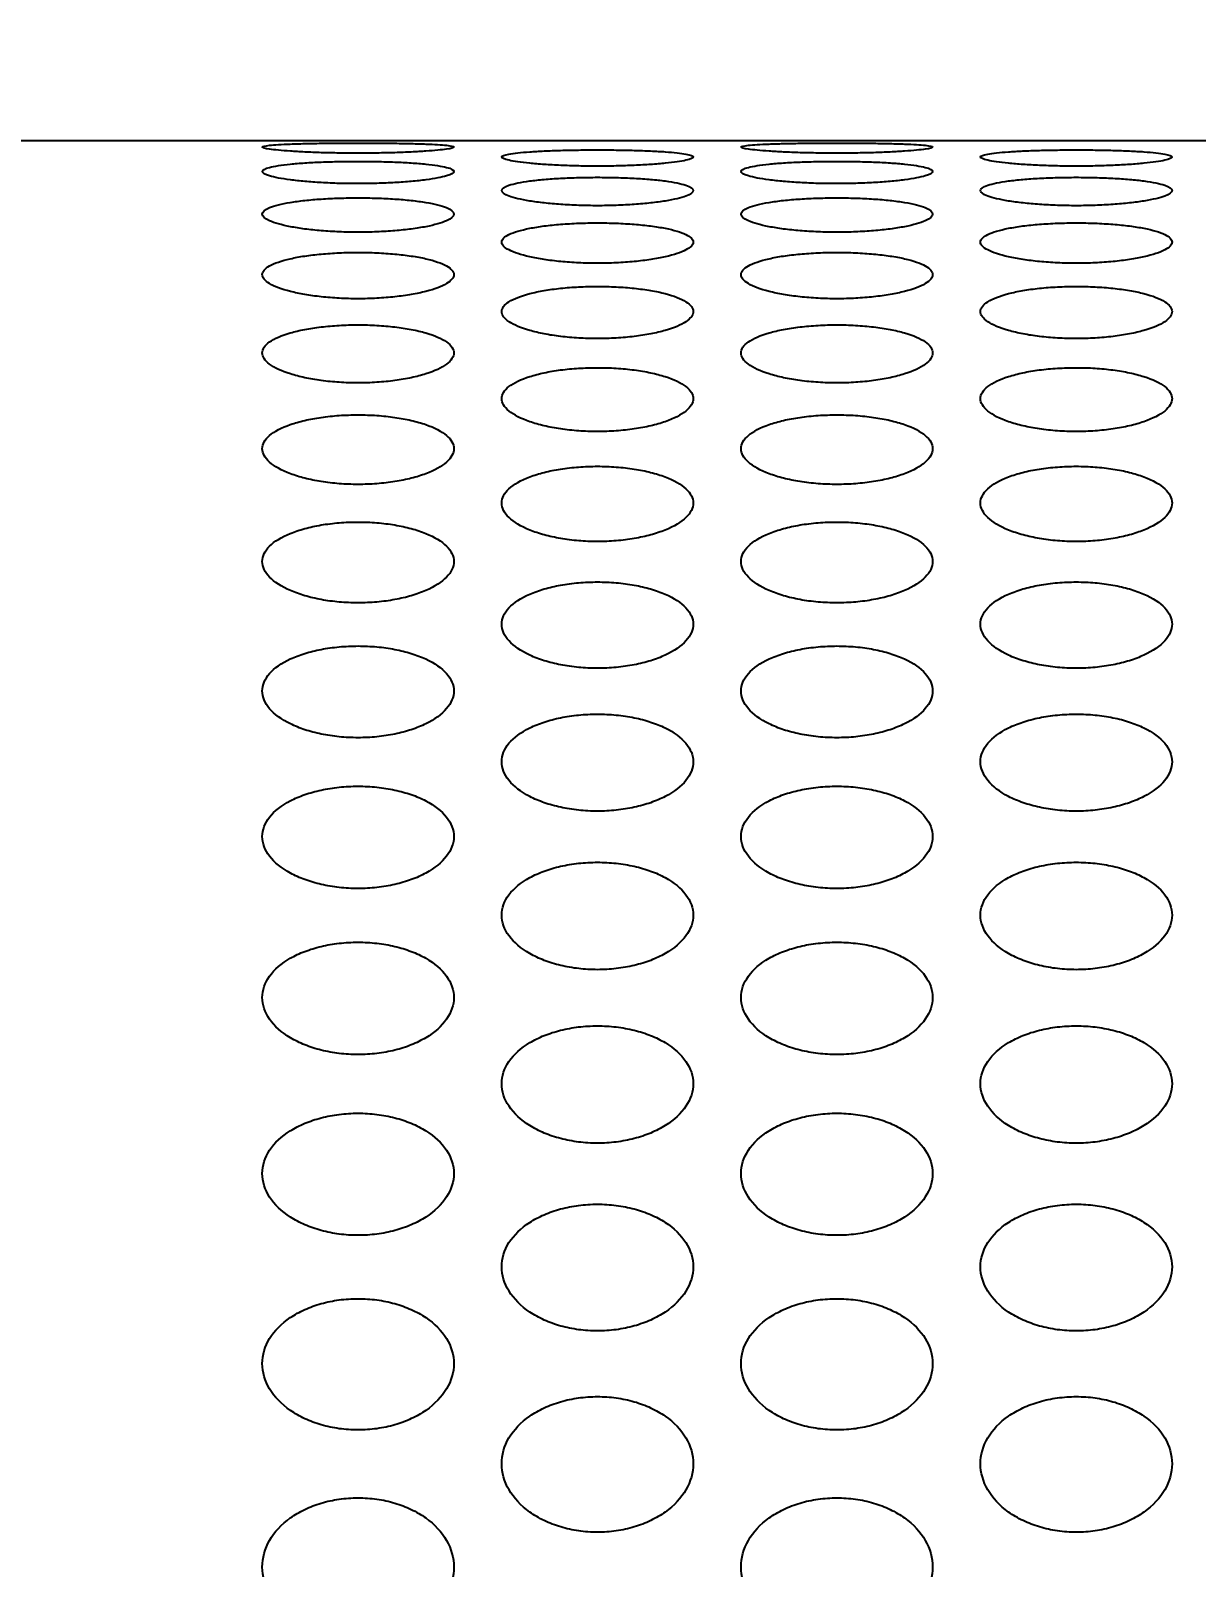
# Model space of a CAD drawing. Header units: millimetres. Extents: x 324 to 7054, y -67 to 2159.
# Drawn here: x 1486.4 to 1535, y 1643.4 to 1707.6 of the extents above; entities that cross this region are included whole.
import ezdxf

# ---------------------------------------------------------------- set-up
doc = ezdxf.new("R2010")
doc.units = ezdxf.units.MM
doc.header["$LTSCALE"] = 153.67
doc.header["$PDMODE"] = 3
doc.header["$PDSIZE"] = 8
doc.layers.get('0').update_dxf_attribs({"linetype": 'CONTINUOUS'})
doc.layers.get('Defpoints').update_dxf_attribs({"linetype": 'CONTINUOUS'})
doc.layers.add('02___PRT_ALL_AXES', color=7, linetype='CONTINUOUS')
doc.styles.get("Standard").update_dxf_attribs({"font": 'times.ttf'})
doc.dimstyles.new('DIMSTYLE_1', dxfattribs={"dimtxt": 17.5, "dimasz": 17.5, "dimexe": 1.5, "dimexo": 1, "dimgap": 0.875, "dimtad": 1, "dimdsep": 46, "dimtxsty": 'Standard', "dimblk": '_FILLED', "dimblk1": '_FILLED', "dimblk2": '_FILLED', "dimcen": 0.09, "dimazin": 2, "dimtp": 0.01, "dimtm": 0.01, "dimtfac": 1, "dimtofl": 0, "dimtmove": 0, "dimatfit": 3, "dimldrblk": '_FILLED', "dimfxl": 1, "dimtolj": 1, "dimarcsym": 0})

# ---------------------------------------------------------------- blocks, each defined once
blk = doc.blocks.new('_FILLED')
at = {"color": 0, "linetype": 'ByBlock'}
blk.add_solid([(0, 0), (-1, 0.2143), (-1, -0.2143)], dxfattribs=at)
blk = doc.blocks.new('*D120')
at = {"color": 0, "linetype": 'Continuous', "lineweight": -2}
for p, q in [((1369.035, 1676.977), (1369.035, 1766.5)), ((2043.035, 1646.977), (2043.035, 1766.5)), ((1386.535, 1765), (2025.535, 1765))]:
    blk.add_line(p, q, dxfattribs=at)
at = {"layer": 'Defpoints', "color": 0}
for p in [(2043.035, 1765), (1369.035, 1675.977), (2043.035, 1645.977)]:
    blk.add_point(p, dxfattribs=at)
at = {"color": 0, "linetype": 'ByBlock', "lineweight": -2, "xscale": 17.5, "yscale": 17.5, "zscale": 17.5, "rotation": 180}
blk.add_blockref('_FILLED', (1369.035, 1765), dxfattribs=at)
at = {"color": 0, "linetype": 'ByBlock', "lineweight": -2, "xscale": 17.5, "yscale": 17.5, "zscale": 17.5}
blk.add_blockref('_FILLED', (2043.035, 1765), dxfattribs=at)
at = {"color": 0, "insert": (1725, 1789.208), "char_height": 17.5, "attachment_point": 2, "line_spacing_factor": 0.9}
blk.add_mtext('\\A1;\\A1;675', dxfattribs=at)

msp = doc.modelspace()

# ---------------------------------------------------------------- linework, layer by layer
at = {"linetype": 'Continuous'}
msp.add_line((2024.76484, 1702.97699), (1484.30467, 1702.97699), dxfattribs=at)
at = {"layer": '02___PRT_ALL_AXES', "linetype": 'Continuous'}
for points in [[(1500.03476, 1702.45674), (1499.76893, 1702.45676), (1499.24531, 1702.46063), (1498.48961, 1702.47761), (1497.79947, 1702.50423), (1496.98616, 1702.55067), (1496.24385, 1702.62335), (1495.9302, 1702.71388), (1496.24394, 1702.79035), (1496.98437, 1702.83531), (1497.79615, 1702.85958), (1498.48659, 1702.87222), (1499.24381, 1702.87974), (1499.76846, 1702.88139), (1500.03476, 1702.8814)], [(1500.03476, 1702.8814), (1500.30058, 1702.88139), (1500.8242, 1702.87975), (1501.5799, 1702.87226), (1502.27004, 1702.85966), (1503.08335, 1702.8354), (1503.82566, 1702.79042), (1504.13932, 1702.71372), (1503.82557, 1702.62342), (1503.08514, 1702.55082), (1502.27336, 1702.50439), (1501.58292, 1702.47769), (1500.8257, 1702.46064), (1500.30105, 1702.45676), (1500.03476, 1702.45674)], [(1510.03476, 1701.91575), (1509.76893, 1701.91578), (1509.24531, 1701.92129), (1508.48961, 1701.9456), (1507.79947, 1701.98394), (1506.98616, 1702.05153), (1506.24385, 1702.15941), (1505.9302, 1702.3), (1506.24394, 1702.42642), (1506.98437, 1702.5066), (1507.79615, 1702.55206), (1508.48659, 1702.5765), (1509.24381, 1702.59139), (1509.76846, 1702.5947), (1510.03476, 1702.59472)], [(1510.03476, 1702.59472), (1510.30058, 1702.5947), (1510.8242, 1702.5914), (1511.5799, 1702.57657), (1512.27004, 1702.55221), (1513.08335, 1702.50676), (1513.82566, 1702.42652), (1514.13932, 1702.29974), (1513.82557, 1702.15951), (1513.08514, 1702.05175), (1512.27336, 1701.98417), (1511.58292, 1701.94572), (1510.8257, 1701.92131), (1510.30105, 1701.91578), (1510.03476, 1701.91575)], [(1520.03476, 1702.45674), (1519.76893, 1702.45676), (1519.24531, 1702.46063), (1518.48961, 1702.47761), (1517.79947, 1702.50423), (1516.98616, 1702.55067), (1516.24385, 1702.62335), (1515.9302, 1702.71388), (1516.24394, 1702.79035), (1516.98437, 1702.83531), (1517.79615, 1702.85958), (1518.48659, 1702.87222), (1519.24381, 1702.87974), (1519.76846, 1702.88139), (1520.03476, 1702.8814)], [(1520.03476, 1702.8814), (1520.30058, 1702.88139), (1520.8242, 1702.87975), (1521.5799, 1702.87226), (1522.27004, 1702.85966), (1523.08335, 1702.8354), (1523.82566, 1702.79042), (1524.13932, 1702.71372), (1523.82557, 1702.62342), (1523.08514, 1702.55082), (1522.27336, 1702.50439), (1521.58292, 1702.47769), (1520.8257, 1702.46064), (1520.30105, 1702.45676), (1520.03476, 1702.45674)], [(1530.03476, 1701.91575), (1529.76893, 1701.91578), (1529.24531, 1701.92129), (1528.48961, 1701.9456), (1527.79947, 1701.98394), (1526.98616, 1702.05153), (1526.24385, 1702.15941), (1525.9302, 1702.3), (1526.24394, 1702.42642), (1526.98437, 1702.5066), (1527.79615, 1702.55206), (1528.48659, 1702.5765), (1529.24381, 1702.59139), (1529.76846, 1702.5947), (1530.03476, 1702.59472)], [(1530.03476, 1702.59472), (1530.30058, 1702.5947), (1530.8242, 1702.5914), (1531.5799, 1702.57657), (1532.27004, 1702.55221), (1533.08335, 1702.50676), (1533.82566, 1702.42652), (1534.13932, 1702.29974), (1533.82557, 1702.15951), (1533.08514, 1702.05175), (1532.27336, 1701.98417), (1531.58292, 1701.94572), (1530.8257, 1701.92131), (1530.30105, 1701.91578), (1530.03476, 1701.91575)], [(1500.03476, 1701.18463), (1499.76893, 1701.18468), (1499.24531, 1701.19183), (1498.48961, 1701.22343), (1497.79947, 1701.27346), (1496.98616, 1701.36213), (1496.24385, 1701.5051), (1495.9302, 1701.6956), (1496.24394, 1701.87185), (1496.98437, 1701.98718), (1497.79615, 1702.05379), (1498.48659, 1702.08999), (1499.24381, 1702.11224), (1499.76846, 1702.1172), (1500.03476, 1702.11723)], [(1500.03476, 1702.11723), (1500.30058, 1702.1172), (1500.8242, 1702.11226), (1501.5799, 1702.0901), (1502.27004, 1702.05401), (1503.08335, 1701.98741), (1503.82566, 1701.87199), (1504.13932, 1701.69525), (1503.82557, 1701.50524), (1503.08514, 1701.36242), (1502.27336, 1701.27376), (1501.58292, 1701.22359), (1500.8257, 1701.19186), (1500.30105, 1701.18468), (1500.03476, 1701.18463)], [(1520.03476, 1701.18463), (1519.76893, 1701.18468), (1519.24531, 1701.19183), (1518.48961, 1701.22343), (1517.79947, 1701.27346), (1516.98616, 1701.36213), (1516.24385, 1701.5051), (1515.9302, 1701.6956), (1516.24394, 1701.87185), (1516.98437, 1701.98718), (1517.79615, 1702.05379), (1518.48659, 1702.08999), (1519.24381, 1702.11224), (1519.76846, 1702.1172), (1520.03476, 1702.11723)], [(1520.03476, 1702.11723), (1520.30058, 1702.1172), (1520.8242, 1702.11226), (1521.5799, 1702.0901), (1522.27004, 1702.05401), (1523.08335, 1701.98741), (1523.82566, 1701.87199), (1524.13932, 1701.69525), (1523.82557, 1701.50524), (1523.08514, 1701.36242), (1522.27336, 1701.27376), (1521.58292, 1701.22359), (1520.8257, 1701.19186), (1520.30105, 1701.18468), (1520.03476, 1701.18463)], [(1510.03476, 1700.26413), (1509.76893, 1700.26419), (1509.24531, 1700.27297), (1508.48961, 1700.31183), (1507.79947, 1700.3735), (1506.98616, 1700.48316), (1506.24385, 1700.66108), (1505.9302, 1700.90131), (1506.24394, 1701.1272), (1506.98437, 1701.27756), (1507.79615, 1701.36526), (1508.48659, 1701.41319), (1509.24381, 1701.44277), (1509.76846, 1701.44938), (1510.03476, 1701.44942)], [(1510.03476, 1701.44942), (1510.30058, 1701.44938), (1510.8242, 1701.44279), (1511.5799, 1701.41334), (1512.27004, 1701.36555), (1513.08335, 1701.27786), (1513.82566, 1701.12738), (1514.13932, 1700.90086), (1513.82557, 1700.66126), (1513.08514, 1700.48353), (1512.27336, 1700.37387), (1511.58292, 1700.31202), (1510.8257, 1700.273), (1510.30105, 1700.26419), (1510.03476, 1700.26413)], [(1530.03476, 1700.26413), (1529.76893, 1700.26419), (1529.24531, 1700.27297), (1528.48961, 1700.31183), (1527.79947, 1700.3735), (1526.98616, 1700.48316), (1526.24385, 1700.66108), (1525.9302, 1700.90131), (1526.24394, 1701.1272), (1526.98437, 1701.27756), (1527.79615, 1701.36526), (1528.48659, 1701.41319), (1529.24381, 1701.44277), (1529.76846, 1701.44938), (1530.03476, 1701.44942)], [(1530.03476, 1701.44942), (1530.30058, 1701.44938), (1530.8242, 1701.44279), (1531.5799, 1701.41334), (1532.27004, 1701.36555), (1533.08335, 1701.27786), (1533.82566, 1701.12738), (1534.13932, 1700.90086), (1533.82557, 1700.66126), (1533.08514, 1700.48353), (1532.27336, 1700.37387), (1531.58292, 1700.31202), (1530.8257, 1700.273), (1530.30105, 1700.26419), (1530.03476, 1700.26413)], [(1500.03476, 1699.15515), (1499.76893, 1699.15522), (1499.24531, 1699.16563), (1498.48961, 1699.21171), (1497.79947, 1699.28496), (1496.98616, 1699.4155), (1496.24385, 1699.62819), (1495.9302, 1699.9179), (1496.24394, 1700.19322), (1496.98437, 1700.37846), (1497.79615, 1700.48715), (1498.48659, 1700.54677), (1499.24381, 1700.58365), (1499.76846, 1700.5919), (1500.03476, 1700.59195)], [(1500.03476, 1700.59195), (1500.30058, 1700.5919), (1500.8242, 1700.58368), (1501.5799, 1700.54695), (1502.27004, 1700.48751), (1503.08335, 1700.37883), (1503.82566, 1700.19344), (1504.13932, 1699.91736), (1503.82557, 1699.62841), (1503.08514, 1699.41594), (1502.27336, 1699.2854), (1501.58292, 1699.21194), (1500.8257, 1699.16567), (1500.30105, 1699.15522), (1500.03476, 1699.15515)], [(1520.03476, 1699.15515), (1519.76893, 1699.15522), (1519.24531, 1699.16563), (1518.48961, 1699.21171), (1517.79947, 1699.28496), (1516.98616, 1699.4155), (1516.24385, 1699.62819), (1515.9302, 1699.9179), (1516.24394, 1700.19322), (1516.98437, 1700.37846), (1517.79615, 1700.48715), (1518.48659, 1700.54677), (1519.24381, 1700.58365), (1519.76846, 1700.5919), (1520.03476, 1700.59195)], [(1520.03476, 1700.59195), (1520.30058, 1700.5919), (1520.8242, 1700.58368), (1521.5799, 1700.54695), (1522.27004, 1700.48751), (1523.08335, 1700.37883), (1523.82566, 1700.19344), (1524.13932, 1699.91736), (1523.82557, 1699.62841), (1523.08514, 1699.41594), (1522.27336, 1699.2854), (1521.58292, 1699.21194), (1520.8257, 1699.16567), (1520.30105, 1699.15522), (1520.03476, 1699.15515)], [(1510.03476, 1697.85882), (1509.76893, 1697.8589), (1509.24531, 1697.87092), (1508.48961, 1697.92418), (1507.79947, 1698.00893), (1506.98616, 1698.16022), (1506.24385, 1698.40747), (1505.9302, 1698.74637), (1506.24394, 1699.07084), (1506.98437, 1699.29078), (1507.79615, 1699.42035), (1508.48659, 1699.49159), (1509.24381, 1699.53574), (1509.76846, 1699.54562), (1510.03476, 1699.54569)], [(1510.03476, 1699.54569), (1510.30058, 1699.54562), (1510.8242, 1699.53578), (1511.5799, 1699.49181), (1512.27004, 1699.42078), (1513.08335, 1699.29122), (1513.82566, 1699.0711), (1514.13932, 1698.74574), (1513.82557, 1698.40773), (1513.08514, 1698.16073), (1512.27336, 1698.00945), (1511.58292, 1697.92445), (1510.8257, 1697.87096), (1510.30105, 1697.8589), (1510.03476, 1697.85882)], [(1530.03476, 1697.85882), (1529.76893, 1697.8589), (1529.24531, 1697.87092), (1528.48961, 1697.92418), (1527.79947, 1698.00893), (1526.98616, 1698.16022), (1526.24385, 1698.40747), (1525.9302, 1698.74637), (1526.24394, 1699.07084), (1526.98437, 1699.29078), (1527.79615, 1699.42035), (1528.48659, 1699.49159), (1529.24381, 1699.53574), (1529.76846, 1699.54562), (1530.03476, 1699.54569)], [(1530.03476, 1699.54569), (1530.30058, 1699.54562), (1530.8242, 1699.53578), (1531.5799, 1699.49181), (1532.27004, 1699.42078), (1533.08335, 1699.29122), (1533.82566, 1699.0711), (1534.13932, 1698.74574), (1533.82557, 1698.40773), (1533.08514, 1698.16073), (1532.27336, 1698.00945), (1531.58292, 1697.92445), (1530.8257, 1697.87096), (1530.30105, 1697.8589), (1530.03476, 1697.85882)], [(1500.03476, 1696.37642), (1499.76893, 1696.37651), (1499.24531, 1696.39014), (1498.48961, 1696.45052), (1497.79947, 1696.54669), (1496.98616, 1696.71858), (1496.24385, 1697.00013), (1495.9302, 1697.38789), (1496.24394, 1697.76118), (1496.98437, 1698.01559), (1497.79615, 1698.16592), (1498.48659, 1698.24872), (1499.24381, 1698.30009), (1499.76846, 1698.3116), (1500.03476, 1698.31167)], [(1500.03476, 1698.31167), (1500.30058, 1698.31159), (1500.8242, 1698.30013), (1501.5799, 1698.24897), (1502.27004, 1698.16643), (1503.08335, 1698.01611), (1503.82566, 1697.76148), (1504.13932, 1697.38717), (1503.82557, 1697.00043), (1503.08514, 1696.71915), (1502.27336, 1696.54727), (1501.58292, 1696.45082), (1500.8257, 1696.39019), (1500.30105, 1696.37651), (1500.03476, 1696.37642)], [(1520.03476, 1696.37642), (1519.76893, 1696.37651), (1519.24531, 1696.39014), (1518.48961, 1696.45052), (1517.79947, 1696.54669), (1516.98616, 1696.71858), (1516.24385, 1697.00013), (1515.9302, 1697.38789), (1516.24394, 1697.76118), (1516.98437, 1698.01559), (1517.79615, 1698.16592), (1518.48659, 1698.24872), (1519.24381, 1698.30009), (1519.76846, 1698.3116), (1520.03476, 1698.31167)], [(1520.03476, 1698.31167), (1520.30058, 1698.31159), (1520.8242, 1698.30013), (1521.5799, 1698.24897), (1522.27004, 1698.16643), (1523.08335, 1698.01611), (1523.82566, 1697.76148), (1524.13932, 1697.38717), (1523.82557, 1697.00043), (1523.08514, 1696.71915), (1522.27336, 1696.54727), (1521.58292, 1696.45082), (1520.8257, 1696.39019), (1520.30105, 1696.37651), (1520.03476, 1696.37642)], [(1510.03476, 1694.70944), (1509.76893, 1694.70955), (1509.24531, 1694.72476), (1508.48961, 1694.79221), (1507.79947, 1694.8997), (1506.98616, 1695.09202), (1506.24385, 1695.4076), (1505.9302, 1695.84382), (1506.24394, 1696.26556), (1506.98437, 1696.55419), (1507.79615, 1696.72513), (1508.48659, 1696.81939), (1509.24381, 1696.87793), (1509.76846, 1696.89105), (1510.03476, 1696.89114)], [(1510.03476, 1696.89114), (1510.30058, 1696.89105), (1510.8242, 1696.87798), (1511.5799, 1696.81968), (1512.27004, 1696.7257), (1513.08335, 1696.55477), (1513.82566, 1696.26589), (1514.13932, 1695.84301), (1513.82557, 1695.40793), (1513.08514, 1695.09266), (1512.27336, 1694.90035), (1511.58292, 1694.79254), (1510.8257, 1694.72481), (1510.30105, 1694.70954), (1510.03476, 1694.70944)], [(1530.03476, 1694.70944), (1529.76893, 1694.70955), (1529.24531, 1694.72476), (1528.48961, 1694.79221), (1527.79947, 1694.8997), (1526.98616, 1695.09202), (1526.24385, 1695.4076), (1525.9302, 1695.84382), (1526.24394, 1696.26556), (1526.98437, 1696.55419), (1527.79615, 1696.72513), (1528.48659, 1696.81939), (1529.24381, 1696.87793), (1529.76846, 1696.89105), (1530.03476, 1696.89114)], [(1530.03476, 1696.89114), (1530.30058, 1696.89105), (1530.8242, 1696.87798), (1531.5799, 1696.81968), (1532.27004, 1696.7257), (1533.08335, 1696.55477), (1533.82566, 1696.26589), (1534.13932, 1695.84301), (1533.82557, 1695.40793), (1533.08514, 1695.09266), (1532.27336, 1694.90035), (1531.58292, 1694.79254), (1530.8257, 1694.72481), (1530.30105, 1694.70954), (1530.03476, 1694.70944)], [(1500.03476, 1692.85956), (1499.76893, 1692.85967), (1499.24531, 1692.87646), (1498.48961, 1692.9509), (1497.79947, 1693.06961), (1496.98616, 1693.28216), (1496.24385, 1693.63145), (1495.9302, 1694.11571), (1496.24394, 1694.58547), (1496.98437, 1694.90804), (1497.79615, 1695.0994), (1498.48659, 1695.20504), (1499.24381, 1695.2707), (1499.76846, 1695.28542), (1500.03476, 1695.28551)], [(1500.03476, 1695.28551), (1500.30058, 1695.28541), (1500.8242, 1695.27075), (1501.5799, 1695.20537), (1502.27004, 1695.10005), (1503.08335, 1694.90868), (1503.82566, 1694.58584), (1504.13932, 1694.1148), (1503.82557, 1693.63182), (1503.08514, 1693.28287), (1502.27336, 1693.07033), (1501.58292, 1692.95127), (1500.8257, 1692.87652), (1500.30105, 1692.85967), (1500.03476, 1692.85956)], [(1520.03476, 1692.85956), (1519.76893, 1692.85967), (1519.24531, 1692.87646), (1518.48961, 1692.9509), (1517.79947, 1693.06961), (1516.98616, 1693.28216), (1516.24385, 1693.63145), (1515.9302, 1694.11571), (1516.24394, 1694.58547), (1516.98437, 1694.90804), (1517.79615, 1695.0994), (1518.48659, 1695.20504), (1519.24381, 1695.2707), (1519.76846, 1695.28542), (1520.03476, 1695.28551)], [(1520.03476, 1695.28551), (1520.30058, 1695.28541), (1520.8242, 1695.27075), (1521.5799, 1695.20537), (1522.27004, 1695.10005), (1523.08335, 1694.90868), (1523.82566, 1694.58584), (1524.13932, 1694.1148), (1523.82557, 1693.63182), (1523.08514, 1693.28287), (1522.27336, 1693.07033), (1521.58292, 1692.95127), (1520.8257, 1692.87652), (1520.30105, 1692.85967), (1520.03476, 1692.85956)], [(1510.03476, 1690.82861), (1509.76893, 1690.82874), (1509.24531, 1690.84708), (1508.48961, 1690.92845), (1507.79947, 1691.05825), (1506.98616, 1691.29082), (1506.24385, 1691.67347), (1505.9302, 1692.20528), (1506.24394, 1692.72259), (1506.98437, 1693.07877), (1507.79615, 1693.29038), (1508.48659, 1693.40729), (1509.24381, 1693.47999), (1509.76846, 1693.49629), (1510.03476, 1693.4964)], [(1510.03476, 1693.4964), (1510.30058, 1693.49629), (1510.8242, 1693.48005), (1511.5799, 1693.40765), (1512.27004, 1693.29109), (1513.08335, 1693.07949), (1513.82566, 1692.723), (1514.13932, 1692.20428), (1513.82557, 1691.67388), (1513.08514, 1691.2916), (1512.27336, 1691.05904), (1511.58292, 1690.92885), (1510.8257, 1690.84715), (1510.30105, 1690.82873), (1510.03476, 1690.82861)], [(1530.03476, 1690.82861), (1529.76893, 1690.82874), (1529.24531, 1690.84708), (1528.48961, 1690.92845), (1527.79947, 1691.05825), (1526.98616, 1691.29082), (1526.24385, 1691.67347), (1525.9302, 1692.20528), (1526.24394, 1692.72259), (1526.98437, 1693.07877), (1527.79615, 1693.29038), (1528.48659, 1693.40729), (1529.24381, 1693.47999), (1529.76846, 1693.49629), (1530.03476, 1693.4964)], [(1530.03476, 1693.4964), (1530.30058, 1693.49629), (1530.8242, 1693.48005), (1531.5799, 1693.40765), (1532.27004, 1693.29109), (1533.08335, 1693.07949), (1533.82566, 1692.723), (1534.13932, 1692.20428), (1533.82557, 1691.67388), (1533.08514, 1691.2916), (1532.27336, 1691.05904), (1531.58292, 1690.92885), (1530.8257, 1690.84715), (1530.30105, 1690.82873), (1530.03476, 1690.82861)], [(1500.03476, 1688.61864), (1499.76893, 1688.61878), (1499.24531, 1688.63866), (1498.48961, 1688.72687), (1497.79947, 1688.86764), (1496.98616, 1689.11999), (1496.24385, 1689.53563), (1495.9302, 1690.11444), (1496.24394, 1690.6788), (1496.98437, 1691.06823), (1497.79615, 1691.29987), (1498.48659, 1691.42793), (1499.24381, 1691.5076), (1499.76846, 1691.52547), (1500.03476, 1691.52559)], [(1500.03476, 1691.52559), (1500.30058, 1691.52547), (1500.8242, 1691.50767), (1501.5799, 1691.42832), (1502.27004, 1691.30064), (1503.08335, 1691.06901), (1503.82566, 1690.67924), (1504.13932, 1690.11336), (1503.82557, 1689.53607), (1503.08514, 1689.12084), (1502.27336, 1688.86849), (1501.58292, 1688.72731), (1500.8257, 1688.63873), (1500.30105, 1688.61877), (1500.03476, 1688.61864)], [(1520.03476, 1688.61864), (1519.76893, 1688.61878), (1519.24531, 1688.63866), (1518.48961, 1688.72687), (1517.79947, 1688.86764), (1516.98616, 1689.11999), (1516.24385, 1689.53563), (1515.9302, 1690.11444), (1516.24394, 1690.6788), (1516.98437, 1691.06823), (1517.79615, 1691.29987), (1518.48659, 1691.42793), (1519.24381, 1691.5076), (1519.76846, 1691.52547), (1520.03476, 1691.52559)], [(1520.03476, 1691.52559), (1520.30058, 1691.52547), (1520.8242, 1691.50767), (1521.5799, 1691.42832), (1522.27004, 1691.30064), (1523.08335, 1691.06901), (1523.82566, 1690.67924), (1524.13932, 1690.11336), (1523.82557, 1689.53607), (1523.08514, 1689.12084), (1522.27336, 1688.86849), (1521.58292, 1688.72731), (1520.8257, 1688.63873), (1520.30105, 1688.61877), (1520.03476, 1688.61864)], [(1510.03476, 1686.23186), (1509.76893, 1686.232), (1509.24531, 1686.2534), (1508.48961, 1686.34836), (1507.79947, 1686.49996), (1506.98616, 1686.77185), (1506.24385, 1687.22005), (1505.9302, 1687.84529), (1506.24394, 1688.45612), (1506.98437, 1688.87842), (1507.79615, 1689.12986), (1508.48659, 1689.26894), (1509.24381, 1689.35551), (1509.76846, 1689.37493), (1510.03476, 1689.37506)], [(1510.03476, 1689.37506), (1510.30058, 1689.37493), (1510.8242, 1689.35558), (1511.5799, 1689.26937), (1512.27004, 1689.1307), (1513.08335, 1688.87927), (1513.82566, 1688.45661), (1514.13932, 1687.84412), (1513.82557, 1687.22053), (1513.08514, 1686.77276), (1512.27336, 1686.50088), (1511.58292, 1686.34884), (1510.8257, 1686.25348), (1510.30105, 1686.232), (1510.03476, 1686.23186)], [(1530.03476, 1686.23186), (1529.76893, 1686.232), (1529.24531, 1686.2534), (1528.48961, 1686.34836), (1527.79947, 1686.49996), (1526.98616, 1686.77185), (1526.24385, 1687.22005), (1525.9302, 1687.84529), (1526.24394, 1688.45612), (1526.98437, 1688.87842), (1527.79615, 1689.12986), (1528.48659, 1689.26894), (1529.24381, 1689.35551), (1529.76846, 1689.37493), (1530.03476, 1689.37506)], [(1530.03476, 1689.37506), (1530.30058, 1689.37493), (1530.8242, 1689.35558), (1531.5799, 1689.26937), (1532.27004, 1689.1307), (1533.08335, 1688.87927), (1533.82566, 1688.45661), (1534.13932, 1687.84412), (1533.82557, 1687.22053), (1533.08514, 1686.77276), (1532.27336, 1686.50088), (1531.58292, 1686.34884), (1530.8257, 1686.25348), (1530.30105, 1686.232), (1530.03476, 1686.23186)], [(1500.03476, 1683.67065), (1499.76893, 1683.67081), (1499.24531, 1683.6937), (1498.48961, 1683.79532), (1497.79947, 1683.95759), (1496.98616, 1684.24874), (1496.24385, 1684.72905), (1495.9302, 1685.40011), (1496.24394, 1686.0568), (1496.98437, 1686.51153), (1497.79615, 1686.78252), (1498.48659, 1686.93249), (1499.24381, 1687.02587), (1499.76846, 1687.04682), (1500.03476, 1687.04696)], [(1500.03476, 1687.04696), (1500.30058, 1687.04682), (1500.8242, 1687.02594), (1501.5799, 1686.93296), (1502.27004, 1686.78343), (1503.08335, 1686.51245), (1503.82566, 1686.05732), (1504.13932, 1685.39885), (1503.82557, 1684.72957), (1503.08514, 1684.24972), (1502.27336, 1683.95857), (1501.58292, 1683.79583), (1500.8257, 1683.69379), (1500.30105, 1683.6708), (1500.03476, 1683.67065)], [(1520.03476, 1683.67065), (1519.76893, 1683.67081), (1519.24531, 1683.6937), (1518.48961, 1683.79532), (1517.79947, 1683.95759), (1516.98616, 1684.24874), (1516.24385, 1684.72905), (1515.9302, 1685.40011), (1516.24394, 1686.0568), (1516.98437, 1686.51153), (1517.79615, 1686.78252), (1518.48659, 1686.93249), (1519.24381, 1687.02587), (1519.76846, 1687.04682), (1520.03476, 1687.04696)], [(1520.03476, 1687.04696), (1520.30058, 1687.04682), (1520.8242, 1687.02594), (1521.5799, 1686.93296), (1522.27004, 1686.78343), (1523.08335, 1686.51245), (1523.82566, 1686.05732), (1524.13932, 1685.39885), (1523.82557, 1684.72957), (1523.08514, 1684.24972), (1522.27336, 1683.95857), (1521.58292, 1683.79583), (1520.8257, 1683.69379), (1520.30105, 1683.6708), (1520.03476, 1683.67065)], [(1510.03476, 1680.93759), (1509.76893, 1680.93775), (1509.24531, 1680.96212), (1508.48961, 1681.07029), (1507.79947, 1681.24307), (1506.98616, 1681.5532), (1506.24385, 1682.06514), (1505.9302, 1682.78133), (1506.24394, 1683.48323), (1506.98437, 1683.96995), (1507.79615, 1684.26021), (1508.48659, 1684.42092), (1509.24381, 1684.521), (1509.76846, 1684.54347), (1510.03476, 1684.54361)], [(1510.03476, 1684.54361), (1510.30058, 1684.54347), (1510.8242, 1684.52109), (1511.5799, 1684.42141), (1512.27004, 1684.26119), (1513.08335, 1683.97093), (1513.82566, 1683.48379), (1514.13932, 1682.77999), (1513.82557, 1682.0657), (1513.08514, 1681.55424), (1512.27336, 1681.24412), (1511.58292, 1681.07083), (1510.8257, 1680.96221), (1510.30105, 1680.93774), (1510.03476, 1680.93759)], [(1530.03476, 1680.93759), (1529.76893, 1680.93775), (1529.24531, 1680.96212), (1528.48961, 1681.07029), (1527.79947, 1681.24307), (1526.98616, 1681.5532), (1526.24385, 1682.06514), (1525.9302, 1682.78133), (1526.24394, 1683.48323), (1526.98437, 1683.96995), (1527.79615, 1684.26021), (1528.48659, 1684.42092), (1529.24381, 1684.521), (1529.76846, 1684.54347), (1530.03476, 1684.54361)], [(1530.03476, 1684.54361), (1530.30058, 1684.54347), (1530.8242, 1684.52109), (1531.5799, 1684.42141), (1532.27004, 1684.26119), (1533.08335, 1683.97093), (1533.82566, 1683.48379), (1534.13932, 1682.77999), (1533.82557, 1682.0657), (1533.08514, 1681.55424), (1532.27336, 1681.24412), (1531.58292, 1681.07083), (1530.8257, 1680.96221), (1530.30105, 1680.93774), (1530.03476, 1680.93759)], [(1500.03476, 1678.03539), (1499.76893, 1678.03557), (1499.24531, 1678.06138), (1498.48961, 1678.176), (1497.79947, 1678.35912), (1496.98616, 1678.68791), (1496.24385, 1679.23098), (1495.9302, 1679.99159), (1496.24394, 1680.73798), (1496.98437, 1681.2562), (1497.79615, 1681.56545), (1498.48659, 1681.73673), (1499.24381, 1681.84343), (1499.76846, 1681.86738), (1500.03476, 1681.86754)], [(1500.03476, 1681.86754), (1500.30058, 1681.86738), (1500.8242, 1681.84352), (1501.5799, 1681.73726), (1502.27004, 1681.56649), (1503.08335, 1681.25724), (1503.82566, 1680.73858), (1504.13932, 1679.99016), (1503.82557, 1679.23157), (1503.08514, 1678.68901), (1502.27336, 1678.36023), (1501.58292, 1678.17657), (1500.8257, 1678.06148), (1500.30105, 1678.03556), (1500.03476, 1678.03539)], [(1520.03476, 1678.03539), (1519.76893, 1678.03557), (1519.24531, 1678.06138), (1518.48961, 1678.176), (1517.79947, 1678.35912), (1516.98616, 1678.68791), (1516.24385, 1679.23098), (1515.9302, 1679.99159), (1516.24394, 1680.73798), (1516.98437, 1681.2562), (1517.79615, 1681.56545), (1518.48659, 1681.73673), (1519.24381, 1681.84343), (1519.76846, 1681.86738), (1520.03476, 1681.86754)], [(1520.03476, 1681.86754), (1520.30058, 1681.86738), (1520.8242, 1681.84352), (1521.5799, 1681.73726), (1522.27004, 1681.56649), (1523.08335, 1681.25724), (1523.82566, 1680.73858), (1524.13932, 1679.99016), (1523.82557, 1679.23157), (1523.08514, 1678.68901), (1522.27336, 1678.36023), (1521.58292, 1678.17657), (1520.8257, 1678.06148), (1520.30105, 1678.03556), (1520.03476, 1678.03539)], [(1510.03476, 1674.96698), (1509.76893, 1674.96716), (1509.24531, 1674.9944), (1508.48961, 1675.11536), (1507.79947, 1675.30863), (1506.98616, 1675.65575), (1506.24385, 1676.22939), (1505.9302, 1677.03366), (1506.24394, 1677.82381), (1506.98437, 1678.37301), (1507.79615, 1678.70094), (1508.48659, 1678.88262), (1509.24381, 1678.99582), (1509.76846, 1679.02124), (1510.03476, 1679.02141)], [(1510.03476, 1679.02141), (1510.30058, 1679.02124), (1510.8242, 1678.99592), (1511.5799, 1678.88318), (1512.27004, 1678.70204), (1513.08335, 1678.37411), (1513.82566, 1677.82444), (1514.13932, 1677.03215), (1513.82557, 1676.23002), (1513.08514, 1675.65691), (1512.27336, 1675.3098), (1511.58292, 1675.11596), (1510.8257, 1674.9945), (1510.30105, 1674.96716), (1510.03476, 1674.96698)], [(1530.03476, 1674.96698), (1529.76893, 1674.96716), (1529.24531, 1674.9944), (1528.48961, 1675.11536), (1527.79947, 1675.30863), (1526.98616, 1675.65575), (1526.24385, 1676.22939), (1525.9302, 1677.03366), (1526.24394, 1677.82381), (1526.98437, 1678.37301), (1527.79615, 1678.70094), (1528.48659, 1678.88262), (1529.24381, 1678.99582), (1529.76846, 1679.02124), (1530.03476, 1679.02141)], [(1530.03476, 1679.02141), (1530.30058, 1679.02124), (1530.8242, 1678.99592), (1531.5799, 1678.88318), (1532.27004, 1678.70204), (1533.08335, 1678.37411), (1533.82566, 1677.82444), (1534.13932, 1677.03215), (1533.82557, 1676.23002), (1533.08514, 1675.65691), (1532.27336, 1675.3098), (1531.58292, 1675.11596), (1530.8257, 1674.9945), (1530.30105, 1674.96716), (1530.03476, 1674.96698)], [(1500.03476, 1671.73542), (1499.76893, 1671.73561), (1499.24531, 1671.76425), (1498.48961, 1671.89141), (1497.79947, 1672.09465), (1496.98616, 1672.45975), (1496.24385, 1673.0634), (1495.9302, 1673.91052), (1496.24394, 1674.74364), (1496.98437, 1675.32326), (1497.79615, 1675.66953), (1498.48659, 1675.86144), (1499.24381, 1675.98104), (1499.76846, 1676.00789), (1500.03476, 1676.00807)], [(1500.03476, 1676.00807), (1500.30058, 1676.00789), (1500.8242, 1675.98114), (1501.5799, 1675.86203), (1502.27004, 1675.6707), (1503.08335, 1675.32443), (1503.82566, 1674.7443), (1504.13932, 1673.90893), (1503.82557, 1673.06406), (1503.08514, 1672.46098), (1502.27336, 1672.09588), (1501.58292, 1671.89205), (1500.8257, 1671.76435), (1500.30105, 1671.73561), (1500.03476, 1671.73542)], [(1520.03476, 1671.73542), (1519.76893, 1671.73561), (1519.24531, 1671.76425), (1518.48961, 1671.89141), (1517.79947, 1672.09465), (1516.98616, 1672.45975), (1516.24385, 1673.0634), (1515.9302, 1673.91052), (1516.24394, 1674.74364), (1516.98437, 1675.32326), (1517.79615, 1675.66953), (1518.48659, 1675.86144), (1519.24381, 1675.98104), (1519.76846, 1676.00789), (1520.03476, 1676.00807)], [(1520.03476, 1676.00807), (1520.30058, 1676.00789), (1520.8242, 1675.98114), (1521.5799, 1675.86203), (1522.27004, 1675.6707), (1523.08335, 1675.32443), (1523.82566, 1674.7443), (1524.13932, 1673.90893), (1523.82557, 1673.06406), (1523.08514, 1672.46098), (1522.27336, 1672.09588), (1521.58292, 1671.89205), (1520.8257, 1671.76435), (1520.30105, 1671.73561), (1520.03476, 1671.73542)], [(1510.03476, 1668.34394), (1509.76893, 1668.34415), (1509.24531, 1668.37415), (1508.48961, 1668.5074), (1507.79947, 1668.72039), (1506.98616, 1669.10312), (1506.24385, 1669.73616), (1505.9302, 1670.62529), (1506.24394, 1671.50053), (1506.98437, 1672.11001), (1507.79615, 1672.47428), (1508.48659, 1672.67621), (1509.24381, 1672.80209), (1509.76846, 1672.83035), (1510.03476, 1672.83054)], [(1510.03476, 1672.83054), (1510.30058, 1672.83035), (1510.8242, 1672.80219), (1511.5799, 1672.67684), (1512.27004, 1672.47551), (1513.08335, 1672.11123), (1513.82566, 1671.50123), (1514.13932, 1670.62361), (1513.82557, 1669.73685), (1513.08514, 1669.1044), (1512.27336, 1668.72168), (1511.58292, 1668.50806), (1510.8257, 1668.37426), (1510.30105, 1668.34414), (1510.03476, 1668.34394)], [(1530.03476, 1668.34394), (1529.76893, 1668.34415), (1529.24531, 1668.37415), (1528.48961, 1668.5074), (1527.79947, 1668.72039), (1526.98616, 1669.10312), (1526.24385, 1669.73616), (1525.9302, 1670.62529), (1526.24394, 1671.50053), (1526.98437, 1672.11001), (1527.79615, 1672.47428), (1528.48659, 1672.67621), (1529.24381, 1672.80209), (1529.76846, 1672.83035), (1530.03476, 1672.83054)], [(1530.03476, 1672.83054), (1530.30058, 1672.83035), (1530.8242, 1672.80219), (1531.5799, 1672.67684), (1532.27004, 1672.47551), (1533.08335, 1672.11123), (1533.82566, 1671.50123), (1534.13932, 1670.62361), (1533.82557, 1669.73685), (1533.08514, 1669.1044), (1532.27336, 1668.72168), (1531.58292, 1668.50806), (1530.8257, 1668.37426), (1530.30105, 1668.34414), (1530.03476, 1668.34394)], [(1500.03476, 1664.79595), (1499.76893, 1664.79616), (1499.24531, 1664.8275), (1498.48961, 1664.9667), (1497.79947, 1665.18924), (1496.98616, 1665.5892), (1496.24385, 1666.25101), (1495.9302, 1667.18125), (1496.24394, 1668.09775), (1496.98437, 1668.73646), (1497.79615, 1669.11838), (1498.48659, 1669.33014), (1499.24381, 1669.46216), (1499.76846, 1669.4918), (1500.03476, 1669.492)], [(1500.03476, 1669.492), (1500.30058, 1669.4918), (1500.8242, 1669.46227), (1501.5799, 1669.33079), (1502.27004, 1669.11966), (1503.08335, 1668.73775), (1503.82566, 1668.09848), (1504.13932, 1667.1795), (1503.82557, 1666.25174), (1503.08514, 1665.59054), (1502.27336, 1665.19059), (1501.58292, 1664.9674), (1500.8257, 1664.82762), (1500.30105, 1664.79616), (1500.03476, 1664.79595)], [(1520.03476, 1664.79595), (1519.76893, 1664.79616), (1519.24531, 1664.8275), (1518.48961, 1664.9667), (1517.79947, 1665.18924), (1516.98616, 1665.5892), (1516.24385, 1666.25101), (1515.9302, 1667.18125), (1516.24394, 1668.09775), (1516.98437, 1668.73646), (1517.79615, 1669.11838), (1518.48659, 1669.33014), (1519.24381, 1669.46216), (1519.76846, 1669.4918), (1520.03476, 1669.492)], [(1520.03476, 1669.492), (1520.30058, 1669.4918), (1520.8242, 1669.46227), (1521.5799, 1669.33079), (1522.27004, 1669.11966), (1523.08335, 1668.73775), (1523.82566, 1668.09848), (1524.13932, 1667.1795), (1523.82557, 1666.25174), (1523.08514, 1665.59054), (1522.27336, 1665.19059), (1521.58292, 1664.9674), (1520.8257, 1664.82762), (1520.30105, 1664.79616), (1520.03476, 1664.79595)], [(1510.03476, 1661.09499), (1509.76893, 1661.09521), (1509.24531, 1661.12786), (1508.48961, 1661.27287), (1507.79947, 1661.50473), (1506.98616, 1661.92152), (1506.24385, 1662.61144), (1505.9302, 1663.58186), (1506.24394, 1664.5387), (1506.98437, 1665.20601), (1507.79615, 1665.60518), (1508.48659, 1665.82655), (1509.24381, 1665.96459), (1509.76846, 1665.99559), (1510.03476, 1665.99579)], [(1510.03476, 1665.99579), (1510.30058, 1665.99558), (1510.8242, 1665.9647), (1511.5799, 1665.82724), (1512.27004, 1665.60652), (1513.08335, 1665.20736), (1513.82566, 1664.53946), (1514.13932, 1663.58003), (1513.82557, 1662.61219), (1513.08514, 1661.92292), (1512.27336, 1661.50613), (1511.58292, 1661.27359), (1510.8257, 1661.12798), (1510.30105, 1661.0952), (1510.03476, 1661.09499)], [(1530.03476, 1661.09499), (1529.76893, 1661.09521), (1529.24531, 1661.12786), (1528.48961, 1661.27287), (1527.79947, 1661.50473), (1526.98616, 1661.92152), (1526.24385, 1662.61144), (1525.9302, 1663.58186), (1526.24394, 1664.5387), (1526.98437, 1665.20601), (1527.79615, 1665.60518), (1528.48659, 1665.82655), (1529.24381, 1665.96459), (1529.76846, 1665.99559), (1530.03476, 1665.99579)], [(1530.03476, 1665.99579), (1530.30058, 1665.99558), (1530.8242, 1665.9647), (1531.5799, 1665.82724), (1532.27004, 1665.60652), (1533.08335, 1665.20736), (1533.82566, 1664.53946), (1534.13932, 1663.58003), (1533.82557, 1662.61219), (1533.08514, 1661.92292), (1532.27336, 1661.50613), (1531.58292, 1661.27359), (1530.8257, 1661.12798), (1530.30105, 1661.0952), (1530.03476, 1661.09499)], [(1500.03476, 1657.24477), (1499.76893, 1657.24499), (1499.24531, 1657.27892), (1498.48961, 1657.42959), (1497.79947, 1657.67054), (1496.98616, 1658.10376), (1496.24385, 1658.82108), (1495.9302, 1659.83072), (1496.24394, 1660.82694), (1496.98437, 1661.52218), (1497.79615, 1661.9382), (1498.48659, 1662.16897), (1499.24381, 1662.31288), (1499.76846, 1662.3452), (1500.03476, 1662.34541)], [(1500.03476, 1662.34541), (1500.30058, 1662.3452), (1500.8242, 1662.313), (1501.5799, 1662.16968), (1502.27004, 1661.9396), (1503.08335, 1661.52358), (1503.82566, 1660.82772), (1504.13932, 1659.82882), (1503.82557, 1658.82187), (1503.08514, 1658.10521), (1502.27336, 1657.672), (1501.58292, 1657.43034), (1500.8257, 1657.27904), (1500.30105, 1657.24499), (1500.03476, 1657.24477)], [(1520.03476, 1657.24477), (1519.76893, 1657.24499), (1519.24531, 1657.27892), (1518.48961, 1657.42959), (1517.79947, 1657.67054), (1516.98616, 1658.10376), (1516.24385, 1658.82108), (1515.9302, 1659.83072), (1516.24394, 1660.82694), (1516.98437, 1661.52218), (1517.79615, 1661.9382), (1518.48659, 1662.16897), (1519.24381, 1662.31288), (1519.76846, 1662.3452), (1520.03476, 1662.34541)], [(1520.03476, 1662.34541), (1520.30058, 1662.3452), (1520.8242, 1662.313), (1521.5799, 1662.16968), (1522.27004, 1661.9396), (1523.08335, 1661.52358), (1523.82566, 1660.82772), (1524.13932, 1659.82882), (1523.82557, 1658.82187), (1523.08514, 1658.10521), (1522.27336, 1657.672), (1521.58292, 1657.43034), (1520.8257, 1657.27904), (1520.30105, 1657.24499), (1520.03476, 1657.24477)], [(1510.03476, 1653.24913), (1509.76893, 1653.24937), (1509.24531, 1653.28453), (1508.48961, 1653.44072), (1507.79947, 1653.69052), (1506.98616, 1654.13972), (1506.24385, 1654.88374), (1505.9302, 1655.93158), (1506.24394, 1656.96618), (1506.98437, 1657.68865), (1507.79615, 1658.12112), (1508.48659, 1658.36104), (1509.24381, 1658.51069), (1509.76846, 1658.5443), (1510.03476, 1658.54452)], [(1510.03476, 1658.54452), (1510.30058, 1658.5443), (1510.8242, 1658.51081), (1511.5799, 1658.36179), (1512.27004, 1658.12257), (1513.08335, 1657.69011), (1513.82566, 1656.96699), (1514.13932, 1655.9296), (1513.82557, 1654.88456), (1513.08514, 1654.14123), (1512.27336, 1653.69203), (1511.58292, 1653.4415), (1510.8257, 1653.28466), (1510.30105, 1653.24936), (1510.03476, 1653.24913)], [(1530.03476, 1653.24913), (1529.76893, 1653.24937), (1529.24531, 1653.28453), (1528.48961, 1653.44072), (1527.79947, 1653.69052), (1526.98616, 1654.13972), (1526.24385, 1654.88374), (1525.9302, 1655.93158), (1526.24394, 1656.96618), (1526.98437, 1657.68865), (1527.79615, 1658.12112), (1528.48659, 1658.36104), (1529.24381, 1658.51069), (1529.76846, 1658.5443), (1530.03476, 1658.54452)], [(1530.03476, 1658.54452), (1530.30058, 1658.5443), (1530.8242, 1658.51081), (1531.5799, 1658.36179), (1532.27004, 1658.12257), (1533.08335, 1657.69011), (1533.82566, 1656.96699), (1534.13932, 1655.9296), (1533.82557, 1654.88456), (1533.08514, 1654.14123), (1532.27336, 1653.69203), (1531.58292, 1653.4415), (1530.8257, 1653.28466), (1530.30105, 1653.24936), (1530.03476, 1653.24913)], [(1500.03476, 1649.11209), (1499.76893, 1649.11233), (1499.24531, 1649.1487), (1498.48961, 1649.31025), (1497.79947, 1649.56865), (1496.98616, 1650.03338), (1496.24385, 1650.80336), (1495.9302, 1651.88835), (1496.24394, 1652.96029), (1496.98437, 1653.70928), (1497.79615, 1654.15775), (1498.48659, 1654.4066), (1499.24381, 1654.56183), (1499.76846, 1654.5967), (1500.03476, 1654.59692)], [(1500.03476, 1654.59692), (1500.30058, 1654.59669), (1500.8242, 1654.56195), (1501.5799, 1654.40737), (1502.27004, 1654.15925), (1503.08335, 1653.71079), (1503.82566, 1652.96114), (1504.13932, 1651.8863), (1503.82557, 1650.8042), (1503.08514, 1650.03494), (1502.27336, 1649.57021), (1501.58292, 1649.31106), (1500.8257, 1649.14884), (1500.30105, 1649.11233), (1500.03476, 1649.11209)], [(1520.03476, 1649.11209), (1519.76893, 1649.11233), (1519.24531, 1649.1487), (1518.48961, 1649.31025), (1517.79947, 1649.56865), (1516.98616, 1650.03338), (1516.24385, 1650.80336), (1515.9302, 1651.88835), (1516.24394, 1652.96029), (1516.98437, 1653.70928), (1517.79615, 1654.15775), (1518.48659, 1654.4066), (1519.24381, 1654.56183), (1519.76846, 1654.5967), (1520.03476, 1654.59692)], [(1520.03476, 1654.59692), (1520.30058, 1654.59669), (1520.8242, 1654.56195), (1521.5799, 1654.40737), (1522.27004, 1654.15925), (1523.08335, 1653.71079), (1523.82566, 1652.96114), (1524.13932, 1651.8863), (1523.82557, 1650.8042), (1523.08514, 1650.03494), (1522.27336, 1649.57021), (1521.58292, 1649.31106), (1520.8257, 1649.14884), (1520.30105, 1649.11233), (1520.03476, 1649.11209)], [(1510.03476, 1644.83778), (1509.76893, 1644.83803), (1509.24531, 1644.87557), (1508.48961, 1645.04231), (1507.79947, 1645.30905), (1506.98616, 1645.78886), (1506.24385, 1646.58401), (1505.9302, 1647.70506), (1506.24394, 1648.81328), (1506.98437, 1649.58803), (1507.79615, 1650.05206), (1508.48659, 1650.30958), (1509.24381, 1650.47024), (1509.76846, 1650.50633), (1510.03476, 1650.50656)], [(1510.03476, 1650.50656), (1510.30058, 1650.50632), (1510.8242, 1650.47037), (1511.5799, 1650.31038), (1512.27004, 1650.05362), (1513.08335, 1649.5896), (1513.82566, 1648.81416), (1514.13932, 1647.70295), (1513.82557, 1646.58488), (1513.08514, 1645.79047), (1512.27336, 1645.31067), (1511.58292, 1645.04314), (1510.8257, 1644.8757), (1510.30105, 1644.83803), (1510.03476, 1644.83778)], [(1530.03476, 1644.83778), (1529.76893, 1644.83803), (1529.24531, 1644.87557), (1528.48961, 1645.04231), (1527.79947, 1645.30905), (1526.98616, 1645.78886), (1526.24385, 1646.58401), (1525.9302, 1647.70506), (1526.24394, 1648.81328), (1526.98437, 1649.58803), (1527.79615, 1650.05206), (1528.48659, 1650.30958), (1529.24381, 1650.47024), (1529.76846, 1650.50633), (1530.03476, 1650.50656)], [(1530.03476, 1650.50656), (1530.30058, 1650.50632), (1530.8242, 1650.47037), (1531.5799, 1650.31038), (1532.27004, 1650.05362), (1533.08335, 1649.5896), (1533.82566, 1648.81416), (1534.13932, 1647.70295), (1533.82557, 1646.58488), (1533.08514, 1645.79047), (1532.27336, 1645.31067), (1531.58292, 1645.04314), (1530.8257, 1644.8757), (1530.30105, 1644.83803), (1530.03476, 1644.83778)], [(1500.03476, 1640.43048), (1499.76893, 1640.43074), (1499.24531, 1640.4694), (1498.48961, 1640.64118), (1497.79947, 1640.91599), (1496.98616, 1641.41039), (1496.24385, 1642.22992), (1495.9302, 1643.38592), (1496.24394, 1644.5293), (1496.98437, 1645.32904), (1497.79615, 1645.80816), (1498.48659, 1646.0741), (1499.24381, 1646.24002), (1499.76846, 1646.2773), (1500.03476, 1646.27754)], [(1500.03476, 1646.27754), (1500.30058, 1646.27729), (1500.8242, 1646.24016), (1501.5799, 1646.07492), (1502.27004, 1645.80977), (1503.08335, 1645.33066), (1503.82566, 1644.53021), (1504.13932, 1643.38374), (1503.82557, 1642.23082), (1503.08514, 1641.41205), (1502.27336, 1640.91766), (1501.58292, 1640.64204), (1500.8257, 1640.46955), (1500.30105, 1640.43073), (1500.03476, 1640.43048)], [(1520.03476, 1640.43048), (1519.76893, 1640.43074), (1519.24531, 1640.4694), (1518.48961, 1640.64118), (1517.79947, 1640.91599), (1516.98616, 1641.41039), (1516.24385, 1642.22992), (1515.9302, 1643.38592), (1516.24394, 1644.5293), (1516.98437, 1645.32904), (1517.79615, 1645.80816), (1518.48659, 1646.0741), (1519.24381, 1646.24002), (1519.76846, 1646.2773), (1520.03476, 1646.27754)], [(1520.03476, 1646.27754), (1520.30058, 1646.27729), (1520.8242, 1646.24016), (1521.5799, 1646.07492), (1522.27004, 1645.80977), (1523.08335, 1645.33066), (1523.82566, 1644.53021), (1524.13932, 1643.38374), (1523.82557, 1642.23082), (1523.08514, 1641.41205), (1522.27336, 1640.91766), (1521.58292, 1640.64204), (1520.8257, 1640.46955), (1520.30105, 1640.43073), (1520.03476, 1640.43048)]]:
    msp.add_open_spline(points, degree=3, knots=[0, 0, 0, 0, 0.0625, 0.125, 0.1875, 0.25, 0.375, 0.5, 0.625, 0.75, 0.8125, 0.875, 0.9375, 1, 1, 1, 1], dxfattribs=at)

# ---------------------------------------------------------------- dimensions: what is measured, and where the dimension line sits
at = {"linetype": 'Continuous'}
dim = msp.add_linear_dim(base=(2043.03476, 1765), p1=(1369.03476, 1675.97699), p2=(2043.03476, 1645.97699), text='\\A1;675', dimstyle='DIMSTYLE_1', override={"dimtxsty": 'Standard'}, dxfattribs=at)
dim.commit()
dim.dimension.update_dxf_attribs({"geometry": '*D120', "text_midpoint": (1725, 1765), "dimtype": 160})

doc.saveas('drawing.dxf')
